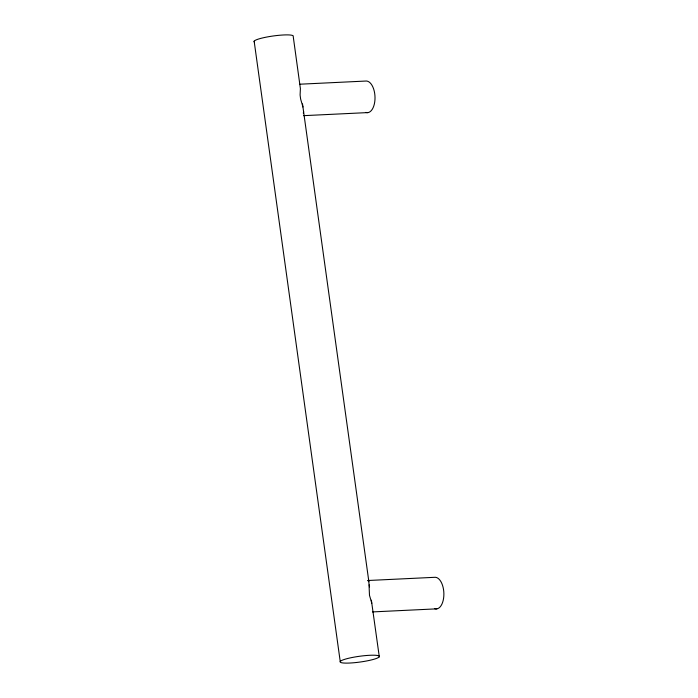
<?xml version="1.0" encoding="UTF-8"?>
<svg xmlns="http://www.w3.org/2000/svg" width="698" height="698" viewBox="0 0 698 698"><rect width="100%" height="100%" fill="white"/><g stroke="black" fill="none" stroke-linecap="round" stroke-linejoin="round"><path stroke-width="1.05" d="M302.513 103.915L368.876 581.713L369.486 595.315L371.798 603.246L379.293 656.792A19.832 2.897 -7.9 0 1 348.337 663.091A19.832 2.897 -7.9 0 1 351.635 657.603A19.832 2.897 -7.9 0 1 379.319 656.792M303.316 113.093L303.63 111.532M299.913 84.205L365.525 81.064A15.862 8.245 87.3 0 1 375.018 97.589A15.862 8.245 87.3 0 1 365.822 112.413M303.586 115.659L367.986 112.579M367.698 580.518L434.383 577.325A15.862 8.245 87.3 0 1 443.884 593.85A15.862 8.245 87.3 0 1 434.68 608.673M372.453 611.919L436.843 608.839M368.082 580.797L368.876 581.713M302.932 106.977L300.629 99.055L300.096 95.015L300.393 88.602L293.221 36.471A19.832 2.897 -7.9 0 0 273.014 36.008A19.832 2.897 -7.9 0 0 254.308 41.95M369.259 584.872L369.539 586.913M371.371 600.184L371.798 603.246M254.151 41.208L340.231 661.53"/></g></svg>
